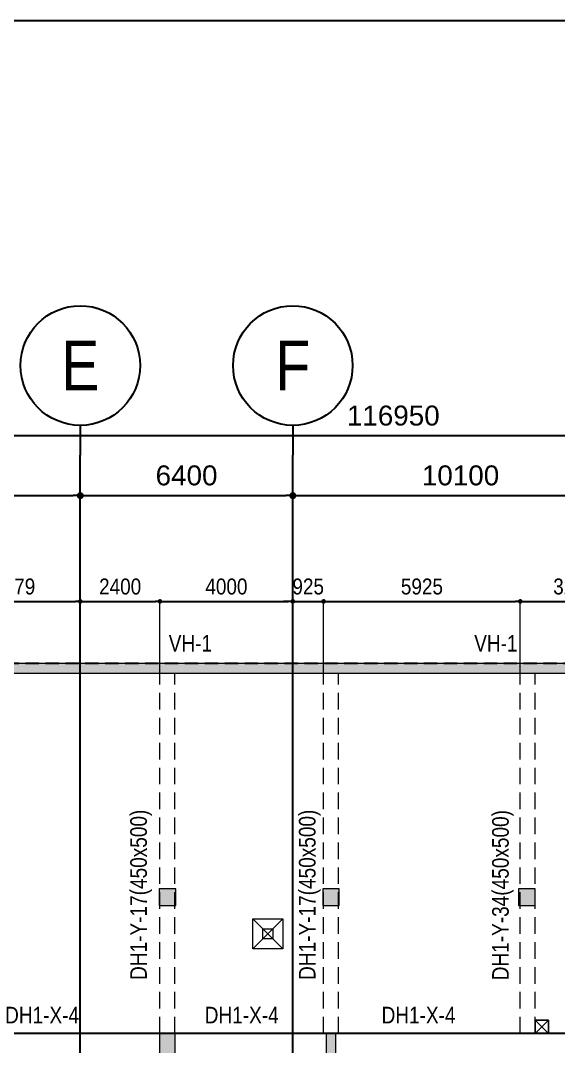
# Model space of a CAD drawing. Header units: millimetres. Extents: x 3718783 to 4027851, y 882487 to 1100782.
# Drawn here: x 3830529 to 3846729, y 1069906 to 1100782 of the extents above; entities that cross this region are included whole.
import ezdxf
from ezdxf.enums import TextEntityAlignment as Align

# ---------------------------------------------------------------- set-up
doc = ezdxf.new("R2010")
doc.units = ezdxf.units.MM
doc.header["$LTSCALE"] = 200
doc.header["$MEASUREMENT"] = 0
for name, pattern in [('CHG_XX_Cot_Ham 1$0$MB_Luoi truc$0$HTT Hidden 21', [3, 2, -1]), ('CHG_XX_Damsan_Ham 1$0$HIDDEN', [0.375, 0.25, -0.125]), ('CHG_XX_Luoi truc$0$MB_Luoi truc$0$Center101', [13, 10, -1, 1, -1]), ('HIDDEN', [0.375, 0.25, -0.125])]:
    doc.linetypes.add(name, pattern=pattern)
doc.layers.get('Defpoints').update_dxf_attribs({"color": 14, "lineweight": 0})
for name, color, linetype, lineweight in [('CHG_XX_Cot_Ham 1$0$Ap0302_PC', 150, 'Continuous', 9), ('CHG_XX_Cot_Ham 1$0$Ap0302_PC @ 1', 150, 'Continuous', 9), ('CHG_XX_Cot_Ham 1$0$Ap0302_PC @ 150', 150, 'Continuous', 9), ('CHG_XX_Cot_Ham 1$0$Ap0311_H', 8, 'Continuous', 15), ('CHG_XX_Cot_Ham 1$0$MB_Luoi truc$0$Dim 300', 1, 'Continuous', 5), ('CHG_XX_Cot_Ham 1$0$S_Concrete_Cont_2 Normal', 2, 'Continuous', 13), ('CHG_XX_Damsan_Ham 1$0$CHUTO', 51, 'Continuous', 15), ('CHG_XX_Damsan_Ham 1$0$DBAO', 3, 'Continuous', 13), ('CHG_XX_Damsan_Ham 1$0$DGIONG', 4, 'Continuous', 13), ('CHG_XX_Damsan_Ham 1$0$DMo', 254, 'CHG_XX_Damsan_Ham 1$0$HIDDEN', 9), ('CHG_XX_Damsan_Ham 1$0$Star Lo Mo', 5, 'Continuous', 13), ('CHG_XX_Damsan_Ham 1$0$tam cap ram', 8, 'Continuous', 5), ('DMo', 254, 'HIDDEN', 9), ('MB_Luoi truc$0$Dim 300', 1, 'Continuous', 5), ('TEXT P Y', 2, 'Continuous', 15)]:
    doc.layers.add(name, color=color, linetype=linetype, lineweight=lineweight)
for name, color, linetype in [('CHG_XX_Cot_Ham 1$0$MB_Cot ham$0$Concrete Line', 6, 'Continuous'), ('CHG_XX_Cot_Ham 1$0$mb_cot tang 1-3$0$Concrete Line', 6, 'Continuous'), ('CHG_XX_Luoi truc$0$Grid', 34, 'Continuous'), ('CHG_XX_Luoi truc$0$Grid Line', 251, 'CHG_XX_Luoi truc$0$MB_Luoi truc$0$Center101'), ('mb_cot tang 1-3$0$Concrete Line', 6, 'Continuous'), ('TEXT P X', 1, 'Continuous')]:
    doc.layers.add(name, color=color, linetype=linetype)
doc.styles.add('CHG_XX_Cot_Ham 1$0$MB_Luoi truc$0$Arial_C', font='arial.ttf')
doc.styles.add('CHG_XX_Damsan_Ham 1$0$MB Ham 1$0$VNI-HelveC', font='VHELVCN_0.TTF')
doc.styles.add('CHG_XX_Luoi truc$0$MB_Luoi truc$0$Grid A-F$0$VNI-HelveCB', font='VHELVCB_0.TTF')
doc.styles.add('MB_Luoi truc$0$Arial_C', font='arial.ttf', dxfattribs={"width": 0.85})
doc.styles.add('TTP-HelCon', font='VHELVCN_0.TTF')
doc.dimstyles.new('200', dxfattribs={"dimscale": 200, "dimtxt": 2.4, "dimasz": 0.7, "dimexe": 0.0003, "dimexo": 0, "dimgap": 1, "dimtad": 1, "dimdec": 0, "dimzin": 12, "dimdsep": 46, "dimtxsty": 'MB_Luoi truc$0$Arial_C', "dimblk": 'MB_Luoi truc$0$_Dot', "dimcen": 0.5, "dimclrd": 256, "dimclre": 8, "dimclrt": 1, "dimadec": 0, "dimazin": 0, "dimtfac": 1, "dimtdec": 0, "dimtix": 1, "dimtmove": 2, "dimatfit": 3, "dimldrblk": 'MB_Luoi truc$0$HTT Arrow 30', "dimfxl": 1, "dimtolj": 1, "dimtzin": 0, "dimlwe": -1, "dimarcsym": 0})
doc.dimstyles.new('CHG_XX_Cot_Ham 1$0$MB_Luoi truc$0$Dim 300 (A1-A2)', dxfattribs={"dimscale": 300, "dimtxt": 2, "dimasz": 0.7, "dimexe": 0, "dimexo": 1, "dimgap": 1, "dimtad": 1, "dimdec": 0, "dimzin": 12, "dimdsep": 46, "dimtxsty": 'CHG_XX_Cot_Ham 1$0$MB_Luoi truc$0$Arial_C', "dimblk": 'CHG_XX_Cot_Ham 1$0$MB_Luoi truc$0$_Dot', "dimcen": 1, "dimclrd": 256, "dimclre": 256, "dimclrt": 3, "dimadec": 0, "dimazin": 0, "dimtfac": 1, "dimtdec": 0, "dimtix": 1, "dimtmove": 2, "dimatfit": 3, "dimldrblk": 'CHG_XX_Cot_Ham 1$0$MB_Luoi truc$0$HTT Arrow 30', "dimfxl": 1, "dimtolj": 1, "dimtzin": 0, "dimarcsym": 0})

# ---------------------------------------------------------------- blocks, each defined once
blk = doc.blocks.new('*U401')
at = {"layer": 'CHG_XX_Luoi truc$0$Grid', "lineweight": -2}
blk.add_line((0, 611), (0, 608), dxfattribs=at)
blk.add_circle((0, 617), 6, dxfattribs=at)
at = {"layer": 'CHG_XX_Luoi truc$0$Grid Line'}
blk.add_line((0, 0), (0, 608), dxfattribs=at)
at = {"layer": 'CHG_XX_Luoi truc$0$Grid', "lineweight": -2, "style": 'CHG_XX_Luoi truc$0$MB_Luoi truc$0$Grid A-F$0$VNI-HelveCB'}
for tag, p in [('GRIDSUB', (0, 617)), ('GRID', (0, -9))]:
    blk.add_attdef(tag, text='', height=5, dxfattribs=at).set_placement(p, align=Align.MIDDLE)
blk = doc.blocks.new('*U403')
at = {"layer": 'CHG_XX_Luoi truc$0$Grid Line'}
blk.add_line((0, 0), (0, 438), dxfattribs=at)
at = {"layer": 'CHG_XX_Luoi truc$0$Grid', "lineweight": -2, "style": 'CHG_XX_Luoi truc$0$MB_Luoi truc$0$Grid A-F$0$VNI-HelveCB'}
for tag, p in [('GRIDSUB', (0, 447)), ('GRID', (0, -9))]:
    blk.add_attdef(tag, text='', height=5, dxfattribs=at).set_placement(p, align=Align.MIDDLE)
blk = doc.blocks.new('CHG_XX_Luoi truc')
at = {"layer": 'CHG_XX_Luoi truc$0$Grid'}
ref = blk.add_blockref('*U401', (38150, -12747), dxfattribs=dict(at, xscale=300, yscale=300, zscale=300))
ref.add_attrib('GRIDSUB', 'E', dxfattribs={"lineweight": -2, "height": 1500, "style": 'CHG_XX_Luoi truc$0$MB_Luoi truc$0$Grid A-F$0$VNI-HelveCB'}).set_placement((38150, 172353), align=Align.MIDDLE)
ref = blk.add_blockref('*U401', (44550, -12747), dxfattribs=dict(at, xscale=300, yscale=300, zscale=300))
ref.add_attrib('GRIDSUB', 'F', dxfattribs={"lineweight": -2, "height": 1500, "style": 'CHG_XX_Luoi truc$0$MB_Luoi truc$0$Grid A-F$0$VNI-HelveCB'}).set_placement((44550, 172353), align=Align.MIDDLE)
at = {"layer": 'CHG_XX_Luoi truc$0$Grid', "xscale": 300.0000000000013, "yscale": 300.0000000000013, "zscale": 300.0000000000013, "rotation": 90}
blk.add_blockref('*U403', (110703, 152250), dxfattribs=at)
blk = doc.blocks.new('CHG_XX_Cot_Ham 1$0$MB_Luoi truc$0$_Dot')
at = {"color": 0, "linetype": 'ByBlock', "lineweight": -2}
blk.add_line((-0.5, 0), (-1, 0), dxfattribs=at)
at = {"color": 0, "linetype": 'ByBlock', "const_width": 0.5}
blk.add_lwpolyline([(-0.25, 0, 1), (0.25, 0, 1)], format="xyb", close=True, dxfattribs=at)
blk = doc.blocks.new('*D361')
at = {"layer": 'CHG_XX_Cot_Ham 1$0$MB_Luoi truc$0$Dim 300', "lineweight": -2, "transparency": 16777216}
for p, q in [((28650, 166908), (28650, 168437)), ((28860, 168437), (37940, 168437)), ((38150, 166908), (38150, 168437))]:
    blk.add_line(p, q, dxfattribs=at)
at = {"layer": 'Defpoints', "color": 0, "transparency": 16777216}
for p in [(38150, 168437), (28650, 166608), (38150, 166608)]:
    blk.add_point(p, dxfattribs=at)
at = {"layer": 'CHG_XX_Cot_Ham 1$0$MB_Luoi truc$0$Dim 300', "lineweight": -2, "transparency": 16777216, "xscale": 210, "yscale": 210, "zscale": 210, "rotation": 180}
blk.add_blockref('CHG_XX_Cot_Ham 1$0$MB_Luoi truc$0$_Dot', (28650, 168437), dxfattribs=at)
at = {"layer": 'CHG_XX_Cot_Ham 1$0$MB_Luoi truc$0$Dim 300', "lineweight": -2, "transparency": 16777216, "xscale": 210, "yscale": 210, "zscale": 210}
blk.add_blockref('CHG_XX_Cot_Ham 1$0$MB_Luoi truc$0$_Dot', (38150, 168437), dxfattribs=at)
at = {"layer": 'CHG_XX_Cot_Ham 1$0$MB_Luoi truc$0$Dim 300', "color": 3, "transparency": 16777216, "insert": (33400, 169043), "char_height": 600, "attachment_point": 5, "style": 'CHG_XX_Cot_Ham 1$0$MB_Luoi truc$0$Arial_C'}
blk.add_mtext('\\A1;9500', dxfattribs=at)
blk = doc.blocks.new('CHG_XX_Cot_Ham 1$0$MB_Luoi truc$0$HTT Arrow 30')
blk.add_hatch(color=256).paths.add_polyline_path([(-2.5, 0.375), (-2.5, -0.375), (0, 0)])
at = {"color": 0, "linetype": 'ByBlock', "lineweight": -2}
for p, q in [((0, 0), (-2.5, 0.375)), ((-2.5, -0.375), (-2.5, 0.375)), ((0, 0), (-2.5, -0.375))]:
    blk.add_line(p, q, dxfattribs=at)
blk = doc.blocks.new('*D362')
at = {"layer": 'CHG_XX_Cot_Ham 1$0$MB_Luoi truc$0$Dim 300', "lineweight": -2, "transparency": 16777216}
for p, q in [((38150, 166908), (38150, 168437)), ((38360, 168437), (44340, 168437)), ((44550, 166908), (44550, 168437))]:
    blk.add_line(p, q, dxfattribs=at)
at = {"layer": 'Defpoints', "color": 0, "transparency": 16777216}
for p in [(44550, 168437), (38150, 166608), (44550, 166608)]:
    blk.add_point(p, dxfattribs=at)
at = {"layer": 'CHG_XX_Cot_Ham 1$0$MB_Luoi truc$0$Dim 300', "lineweight": -2, "transparency": 16777216, "xscale": 210, "yscale": 210, "zscale": 210, "rotation": 180}
blk.add_blockref('CHG_XX_Cot_Ham 1$0$MB_Luoi truc$0$_Dot', (38150, 168437), dxfattribs=at)
at = {"layer": 'CHG_XX_Cot_Ham 1$0$MB_Luoi truc$0$Dim 300', "lineweight": -2, "transparency": 16777216, "xscale": 210, "yscale": 210, "zscale": 210}
blk.add_blockref('CHG_XX_Cot_Ham 1$0$MB_Luoi truc$0$_Dot', (44550, 168437), dxfattribs=at)
at = {"layer": 'CHG_XX_Cot_Ham 1$0$MB_Luoi truc$0$Dim 300', "color": 3, "transparency": 16777216, "insert": (41350, 169043), "char_height": 600, "attachment_point": 5, "style": 'CHG_XX_Cot_Ham 1$0$MB_Luoi truc$0$Arial_C'}
blk.add_mtext('\\A1;6400', dxfattribs=at)
blk = doc.blocks.new('*D363')
at = {"layer": 'CHG_XX_Cot_Ham 1$0$MB_Luoi truc$0$Dim 300', "lineweight": -2, "transparency": 16777216}
for p, q in [((44550, 166908), (44550, 168437)), ((44760, 168437), (54440, 168437)), ((54650, 166908), (54650, 168437))]:
    blk.add_line(p, q, dxfattribs=at)
at = {"layer": 'Defpoints', "color": 0, "transparency": 16777216}
for p in [(54650, 168437), (44550, 166608), (54650, 166608)]:
    blk.add_point(p, dxfattribs=at)
at = {"layer": 'CHG_XX_Cot_Ham 1$0$MB_Luoi truc$0$Dim 300', "lineweight": -2, "transparency": 16777216, "xscale": 210, "yscale": 210, "zscale": 210, "rotation": 180}
blk.add_blockref('CHG_XX_Cot_Ham 1$0$MB_Luoi truc$0$_Dot', (44550, 168437), dxfattribs=at)
at = {"layer": 'CHG_XX_Cot_Ham 1$0$MB_Luoi truc$0$Dim 300', "lineweight": -2, "transparency": 16777216, "xscale": 210, "yscale": 210, "zscale": 210}
blk.add_blockref('CHG_XX_Cot_Ham 1$0$MB_Luoi truc$0$_Dot', (54650, 168437), dxfattribs=at)
at = {"layer": 'CHG_XX_Cot_Ham 1$0$MB_Luoi truc$0$Dim 300', "color": 3, "transparency": 16777216, "insert": (49600, 169043), "char_height": 600, "attachment_point": 5, "style": 'CHG_XX_Cot_Ham 1$0$MB_Luoi truc$0$Arial_C'}
blk.add_mtext('\\A1;10100', dxfattribs=at)
blk = doc.blocks.new('*D370')
at = {"layer": 'CHG_XX_Cot_Ham 1$0$MB_Luoi truc$0$Dim 300', "lineweight": -2, "transparency": 16777216}
for p, q in [((-10900, 166908), (-10900, 170237)), ((105840, 170237), (-10690, 170237)), ((106050, 166908), (106050, 170237))]:
    blk.add_line(p, q, dxfattribs=at)
at = {"layer": 'Defpoints', "color": 0, "transparency": 16777216}
for p in [(-10900, 170237), (-10900, 166608), (106050, 166608)]:
    blk.add_point(p, dxfattribs=at)
at = {"layer": 'CHG_XX_Cot_Ham 1$0$MB_Luoi truc$0$Dim 300', "lineweight": -2, "transparency": 16777216, "xscale": 210, "yscale": 210, "zscale": 210, "rotation": 180}
blk.add_blockref('CHG_XX_Cot_Ham 1$0$MB_Luoi truc$0$_Dot', (-10900, 170237), dxfattribs=at)
at = {"layer": 'CHG_XX_Cot_Ham 1$0$MB_Luoi truc$0$Dim 300', "lineweight": -2, "transparency": 16777216, "xscale": 210, "yscale": 210, "zscale": 210}
blk.add_blockref('CHG_XX_Cot_Ham 1$0$MB_Luoi truc$0$_Dot', (106050, 170237), dxfattribs=at)
at = {"layer": 'CHG_XX_Cot_Ham 1$0$MB_Luoi truc$0$Dim 300', "color": 3, "transparency": 16777216, "insert": (47575, 170843), "char_height": 600, "attachment_point": 5, "style": 'CHG_XX_Cot_Ham 1$0$MB_Luoi truc$0$Arial_C'}
blk.add_mtext('\\A1;116950', dxfattribs=at)
blk = doc.blocks.new('*U548')
at = {"layer": 'CHG_XX_Cot_Ham 1$0$Ap0302_PC @ 1'}
h = blk.add_hatch(color=256, dxfattribs=at)
h.dxf.hatch_style = 1
h.paths.add_polyline_path([(450, 0), (0, 0), (0, -2550), (450, -2550)])
at = {"layer": 'CHG_XX_Cot_Ham 1$0$Ap0302_PC @ 150'}
h = blk.add_hatch(color=256, dxfattribs=at)
h.dxf.hatch_style = 1
h.paths.add_polyline_path([(450, 0), (0, 0), (0, -2550), (450, -2550)])
blk = doc.blocks.new('CHG_XX_Cot_Ham 1$0$Block A_C450x2250')
at = {"layer": 'CHG_XX_Cot_Ham 1$0$Ap0302_PC'}
blk.add_lwpolyline([(450, -2550), (0, -2550), (0, 0), (450, 0)], close=True, dxfattribs=at)
blk.add_blockref('*U548', (0, 0), dxfattribs=at)
blk = doc.blocks.new('CHG_XX_Cot_Ham 1$0$Block A_C5200x300')
at = {"layer": 'CHG_XX_Cot_Ham 1$0$Ap0302_PC'}
h = blk.add_hatch(color=13, dxfattribs=at)
h.dxf.hatch_style = 1
h.paths.add_polyline_path([(300, 0), (0, 0), (0, -5200), (300, -5200)])
blk.add_lwpolyline([(300, 0), (0, 0), (0, -5200), (300, -5200)], close=True, dxfattribs=at)
blk = doc.blocks.new('*U550')
at = {"layer": 'CHG_XX_Cot_Ham 1$0$Ap0302_PC @ 1'}
h = blk.add_hatch(color=3, dxfattribs=at)
h.dxf.hatch_style = 1
h.paths.add_polyline_path([(-250, -250), (-250, 250), (250, 250), (250, -250)])
at = {"layer": 'CHG_XX_Cot_Ham 1$0$Ap0302_PC @ 150'}
h = blk.add_hatch(color=3, dxfattribs=at)
h.dxf.hatch_style = 1
h.paths.add_polyline_path([(-250, -250), (-250, 250), (250, 250), (250, -250)])
blk = doc.blocks.new('CHG_XX_Cot_Ham 1$0$500x500')
at = {"layer": 'CHG_XX_Cot_Ham 1$0$Ap0302_PC'}
blk.add_lwpolyline([(250, -250), (250, 250), (-250, 250), (-250, -250)], close=True, dxfattribs=at)
blk.add_blockref('*U550', (0, 0), dxfattribs=at)
blk = doc.blocks.new('CHG_XX_Damsan_Ham 1$0$ArchStaire')
at = {"layer": 'CHG_XX_Damsan_Ham 1$0$tam cap ram'}
for p, q in [((39600, 11200), (40000, 11600)), ((40000, 11200), (39600, 11600))]:
    blk.add_line(p, q, dxfattribs=at)
blk.add_lwpolyline([(39600, 11200), (40000, 11200), (40000, 11600), (39600, 11600)], close=True, dxfattribs=at)
at = {"layer": 'CHG_XX_Damsan_Ham 1$0$tam cap ram', "style": 'CHG_XX_Damsan_Ham 1$0$MB Ham 1$0$VNI-HelveC'}
blk.add_attdef('OPENING', text='', height=100, dxfattribs=at).set_placement((65550, -45777), align=Align.MIDDLE_CENTER)
blk = doc.blocks.new('MB_Luoi truc$0$_Dot')
at = {"color": 0, "linetype": 'ByBlock', "lineweight": -2}
blk.add_line((-0.5, 0), (-1, 0), dxfattribs=at)
at = {"color": 0, "linetype": 'ByBlock', "const_width": 0.5}
blk.add_lwpolyline([(-0.25, 0, 1), (0.25, 0, 1)], format="xyb", close=True, dxfattribs=at)
blk = doc.blocks.new('*D55')
at = {"layer": 'Defpoints', "color": 0, "transparency": 16777216}
for p in [(3832329, 1083301), (3828350, 1081146), (3832329, 1081146)]:
    blk.add_point(p, dxfattribs=at)
at = {"layer": 'MB_Luoi truc$0$Dim 300', "color": 8, "transparency": 16777216}
for p, q in [((3828350, 1081146), (3828350, 1083301)), ((3832329, 1081146), (3832329, 1083301))]:
    blk.add_line(p, q, dxfattribs=at)
at = {"layer": 'MB_Luoi truc$0$Dim 300', "lineweight": -2, "transparency": 16777216}
blk.add_line((3828490, 1083301), (3832189, 1083301), dxfattribs=at)
at = {"layer": 'MB_Luoi truc$0$Dim 300', "lineweight": -2, "transparency": 16777216, "xscale": 140, "yscale": 140, "zscale": 140, "rotation": 180}
blk.add_blockref('MB_Luoi truc$0$_Dot', (3828350, 1083301), dxfattribs=at)
at = {"layer": 'MB_Luoi truc$0$Dim 300', "lineweight": -2, "transparency": 16777216, "xscale": 140, "yscale": 140, "zscale": 140}
blk.add_blockref('MB_Luoi truc$0$_Dot', (3832329, 1083301), dxfattribs=at)
at = {"layer": 'MB_Luoi truc$0$Dim 300', "color": 1, "transparency": 16777216, "insert": (3830339, 1083746), "char_height": 480, "attachment_point": 5, "style": 'MB_Luoi truc$0$Arial_C'}
blk.add_mtext('\\A1;3979', dxfattribs=at)
blk = doc.blocks.new('MB_Luoi truc$0$HTT Arrow 30')
blk.add_hatch(color=256).paths.add_polyline_path([(-2.5, 0.375), (-2.5, -0.375), (0, 0)])
at = {"color": 0, "linetype": 'ByBlock', "lineweight": -2}
for p, q in [((0, 0), (-2.5, 0.375)), ((-2.5, -0.375), (-2.5, 0.375)), ((0, 0), (-2.5, -0.375))]:
    blk.add_line(p, q, dxfattribs=at)
blk = doc.blocks.new('*D56')
at = {"layer": 'Defpoints', "color": 0, "transparency": 16777216}
for p in [(3834729, 1083301), (3832329, 1081146), (3834729, 1081146)]:
    blk.add_point(p, dxfattribs=at)
at = {"layer": 'MB_Luoi truc$0$Dim 300', "color": 8, "transparency": 16777216}
for p, q in [((3832329, 1081146), (3832329, 1083301)), ((3834729, 1081146), (3834729, 1083301))]:
    blk.add_line(p, q, dxfattribs=at)
at = {"layer": 'MB_Luoi truc$0$Dim 300', "lineweight": -2, "transparency": 16777216}
blk.add_line((3832469, 1083301), (3834589, 1083301), dxfattribs=at)
at = {"layer": 'MB_Luoi truc$0$Dim 300', "lineweight": -2, "transparency": 16777216, "xscale": 140, "yscale": 140, "zscale": 140, "rotation": 180}
blk.add_blockref('MB_Luoi truc$0$_Dot', (3832329, 1083301), dxfattribs=at)
at = {"layer": 'MB_Luoi truc$0$Dim 300', "lineweight": -2, "transparency": 16777216, "xscale": 140, "yscale": 140, "zscale": 140}
blk.add_blockref('MB_Luoi truc$0$_Dot', (3834729, 1083301), dxfattribs=at)
at = {"layer": 'MB_Luoi truc$0$Dim 300', "color": 1, "transparency": 16777216, "insert": (3833529, 1083746), "char_height": 480, "attachment_point": 5, "style": 'MB_Luoi truc$0$Arial_C'}
blk.add_mtext('\\A1;2400', dxfattribs=at)
blk = doc.blocks.new('*D57')
at = {"layer": 'Defpoints', "color": 0, "transparency": 16777216}
for p in [(3838729, 1083301), (3838729, 1081446), (3834729, 1081146)]:
    blk.add_point(p, dxfattribs=at)
at = {"layer": 'MB_Luoi truc$0$Dim 300', "color": 8, "transparency": 16777216}
for p, q in [((3834729, 1081146), (3834729, 1083301)), ((3838729, 1081446), (3838729, 1083301))]:
    blk.add_line(p, q, dxfattribs=at)
at = {"layer": 'MB_Luoi truc$0$Dim 300', "lineweight": -2, "transparency": 16777216}
blk.add_line((3834869, 1083301), (3838589, 1083301), dxfattribs=at)
at = {"layer": 'MB_Luoi truc$0$Dim 300', "lineweight": -2, "transparency": 16777216, "xscale": 140, "yscale": 140, "zscale": 140, "rotation": 180}
blk.add_blockref('MB_Luoi truc$0$_Dot', (3834729, 1083301), dxfattribs=at)
at = {"layer": 'MB_Luoi truc$0$Dim 300', "lineweight": -2, "transparency": 16777216, "xscale": 140, "yscale": 140, "zscale": 140}
blk.add_blockref('MB_Luoi truc$0$_Dot', (3838729, 1083301), dxfattribs=at)
at = {"layer": 'MB_Luoi truc$0$Dim 300', "color": 1, "transparency": 16777216, "insert": (3836729, 1083746), "char_height": 480, "attachment_point": 5, "style": 'MB_Luoi truc$0$Arial_C'}
blk.add_mtext('\\A1;4000', dxfattribs=at)
blk = doc.blocks.new('*D58')
at = {"layer": 'Defpoints', "color": 0, "transparency": 16777216}
for p in [(3839654, 1083301), (3838729, 1081446), (3839654, 1081146)]:
    blk.add_point(p, dxfattribs=at)
at = {"layer": 'MB_Luoi truc$0$Dim 300', "lineweight": -2, "transparency": 16777216}
for p, q in [((3838589, 1083301), (3838449, 1083301)), ((3838729, 1083301), (3839654, 1083301)), ((3839794, 1083301), (3839934, 1083301))]:
    blk.add_line(p, q, dxfattribs=at)
at = {"layer": 'MB_Luoi truc$0$Dim 300', "color": 8, "transparency": 16777216}
for p, q in [((3838729, 1081446), (3838729, 1083301)), ((3839654, 1081146), (3839654, 1083301))]:
    blk.add_line(p, q, dxfattribs=at)
at = {"layer": 'MB_Luoi truc$0$Dim 300', "lineweight": -2, "transparency": 16777216, "xscale": 140, "yscale": 140, "zscale": 140}
blk.add_blockref('MB_Luoi truc$0$_Dot', (3838729, 1083301), dxfattribs=at)
at = {"layer": 'MB_Luoi truc$0$Dim 300', "lineweight": -2, "transparency": 16777216, "xscale": 140, "yscale": 140, "zscale": 140, "rotation": 180}
blk.add_blockref('MB_Luoi truc$0$_Dot', (3839654, 1083301), dxfattribs=at)
at = {"layer": 'MB_Luoi truc$0$Dim 300', "color": 1, "transparency": 16777216, "insert": (3839191, 1083746), "char_height": 480, "attachment_point": 5, "style": 'MB_Luoi truc$0$Arial_C'}
blk.add_mtext('\\A1;925', dxfattribs=at)
blk = doc.blocks.new('*D59')
at = {"layer": 'Defpoints', "color": 0, "transparency": 16777216}
for p in [(3845579, 1083301), (3839654, 1081146), (3845579, 1081146)]:
    blk.add_point(p, dxfattribs=at)
at = {"layer": 'MB_Luoi truc$0$Dim 300', "color": 8, "transparency": 16777216}
for p, q in [((3839654, 1081146), (3839654, 1083301)), ((3845579, 1081146), (3845579, 1083301))]:
    blk.add_line(p, q, dxfattribs=at)
at = {"layer": 'MB_Luoi truc$0$Dim 300', "lineweight": -2, "transparency": 16777216}
blk.add_line((3839794, 1083301), (3845439, 1083301), dxfattribs=at)
at = {"layer": 'MB_Luoi truc$0$Dim 300', "lineweight": -2, "transparency": 16777216, "xscale": 140, "yscale": 140, "zscale": 140, "rotation": 180}
blk.add_blockref('MB_Luoi truc$0$_Dot', (3839654, 1083301), dxfattribs=at)
at = {"layer": 'MB_Luoi truc$0$Dim 300', "lineweight": -2, "transparency": 16777216, "xscale": 140, "yscale": 140, "zscale": 140}
blk.add_blockref('MB_Luoi truc$0$_Dot', (3845579, 1083301), dxfattribs=at)
at = {"layer": 'MB_Luoi truc$0$Dim 300', "color": 1, "transparency": 16777216, "insert": (3842616, 1083746), "char_height": 480, "attachment_point": 5, "style": 'MB_Luoi truc$0$Arial_C'}
blk.add_mtext('\\A1;5925', dxfattribs=at)
blk = doc.blocks.new('*D60')
at = {"layer": 'Defpoints', "color": 0, "transparency": 16777216}
for p in [(3848829, 1083301), (3845579, 1081146), (3848829, 1081146)]:
    blk.add_point(p, dxfattribs=at)
at = {"layer": 'MB_Luoi truc$0$Dim 300', "color": 8, "transparency": 16777216}
for p, q in [((3845579, 1081146), (3845579, 1083301)), ((3848829, 1081146), (3848829, 1083301))]:
    blk.add_line(p, q, dxfattribs=at)
at = {"layer": 'MB_Luoi truc$0$Dim 300', "lineweight": -2, "transparency": 16777216}
blk.add_line((3845719, 1083301), (3848689, 1083301), dxfattribs=at)
at = {"layer": 'MB_Luoi truc$0$Dim 300', "lineweight": -2, "transparency": 16777216, "xscale": 140, "yscale": 140, "zscale": 140, "rotation": 180}
blk.add_blockref('MB_Luoi truc$0$_Dot', (3845579, 1083301), dxfattribs=at)
at = {"layer": 'MB_Luoi truc$0$Dim 300', "lineweight": -2, "transparency": 16777216, "xscale": 140, "yscale": 140, "zscale": 140}
blk.add_blockref('MB_Luoi truc$0$_Dot', (3848829, 1083301), dxfattribs=at)
at = {"layer": 'MB_Luoi truc$0$Dim 300', "color": 1, "transparency": 16777216, "insert": (3847204, 1083746), "char_height": 480, "attachment_point": 5, "style": 'MB_Luoi truc$0$Arial_C'}
blk.add_mtext('\\A1;3250', dxfattribs=at)
blk = doc.blocks.new('CHG_XX_Cot_Ham 1')
at = {"layer": 'CHG_XX_Cot_Ham 1$0$Ap0311_H'}
h = blk.add_hatch(color=256, dxfattribs=at)
h.dxf.hatch_style = 1
h.paths.add_polyline_path([(99639.2, 163400), (-10900, 163400), (-10900, 85450), (-300, 85450), (-300, 84050), (32350, 84050), (32350, -9000), (103575.5, -9000), (106050, -6022), (106050, 158254.3)])
h.paths.add_polyline_path([(99533.7, 163100), (105750, 158110.4), (105750, 90450), (105650, 90450), (105650, 90450), (105750, 90450), (105750, 13850), (105750, 13825.9), (105750, -5913.6), (103434.7, -8700), (93600, -8700), (32650, -8700), (32650, 84350), (0, 84350), (0, 85750), (-10600, 85750), (-10600, 163100), (93600, 163100)], flags=16)
at = {"layer": 'CHG_XX_Cot_Ham 1$0$Ap0302_PC'}
blk.add_lwpolyline([(32350, 84050), (-300, 84050), (-300, 85450), (-10900, 85450), (-10900, 163400), (99639.2, 163400), (106050, 158254.3), (106050, -6022), (103575.5, -9000), (32350, -9000)], close=True, dxfattribs=at)
blk.add_lwpolyline([(105750, 90444), (105750, -5913.6), (103434.7, -8700), (32650, -8700), (32650, 84350), (0, 84350), (0, 85750), (-10600, 85750), (-10600, 163100), (99533.7, 163100), (105750, 158110.4), (105750, 127475.9)], dxfattribs=at)
at = {"layer": 'CHG_XX_Cot_Ham 1$0$MB_Cot ham$0$Concrete Line', "linetype": 'CHG_XX_Cot_Ham 1$0$MB_Luoi truc$0$HTT Hidden 21'}
blk.add_lwpolyline([(99639.2, 163400), (106050, 158254.3), (106050, -6022), (103575.5, -9000), (32350, -9000), (32350, 84050), (-300, 84050), (-300, 85450), (-10900, 85450), (-10900, 163400)], close=True, dxfattribs=at)
at = {"layer": 'CHG_XX_Cot_Ham 1$0$Ap0302_PC'}
for name, p in [('CHG_XX_Cot_Ham 1$0$Block A_C450x2250', (40550, 152250)), ('CHG_XX_Cot_Ham 1$0$Block A_C5200x300', (45550, 152250))]:
    blk.add_blockref(name, p, dxfattribs=at)
at = {"layer": 'CHG_XX_Cot_Ham 1$0$mb_cot tang 1-3$0$Concrete Line'}
blk.add_blockref('CHG_XX_Luoi truc', (0, 0), dxfattribs=at)
at = {"layer": 'CHG_XX_Cot_Ham 1$0$S_Concrete_Cont_2 Normal'}
for p in [(40775, 156350), (45700, 156350), (51600, 156350)]:
    blk.add_blockref('CHG_XX_Cot_Ham 1$0$500x500', p, dxfattribs=at)
at = {"layer": 'CHG_XX_Cot_Ham 1$0$MB_Luoi truc$0$Dim 300'}
for base, p1, p2, picture, middle in [((-10900, 170237), (106050, 166608.3), (-10900, 166608.3), '*D370', (47575, 170843.4)), ((38150, 168437), (28650, 166608.3), (38150, 166608.3), '*D361', (33400, 169043.4)), ((44550, 168437), (38150, 166608.3), (44550, 166608.3), '*D362', (41350, 169043.4)), ((54650, 168437), (44550, 166608.3), (54650, 166608.3), '*D363', (49600, 169043.4))]:
    dim = blk.add_linear_dim(base=base, p1=p1, p2=p2, dimstyle='CHG_XX_Cot_Ham 1$0$MB_Luoi truc$0$Dim 300 (A1-A2)', dxfattribs=at)
    dim.commit()
    dim.dimension.update_dxf_attribs({"geometry": picture, "text_midpoint": middle})
blk = doc.blocks.new('CHG_XX_Damsan_Ham 1', base_point=(3089256, -609981))
at = {"layer": 'CHG_XX_Damsan_Ham 1$0$DBAO'}
blk.add_lwpolyline([(-10900, 85450), (-10900, 163400), (99639, 163400), (106050, 158250), (106050, -6022), (103576, -9000), (32350, -9000), (32350, 84050), (-300, 84050), (-300, 85450), (-10900, 85450)], dxfattribs=at)
at = {"layer": 'CHG_XX_Damsan_Ham 1$0$DMo', "ltscale": 10}
for p, q in [((40550, 152250), (40550, 163100)), ((41000, 152250), (41000, 163100)), ((45475, 152250), (45475, 163100)), ((45925, 152250), (45925, 163100)), ((51400, 152250), (51400, 163100)), ((51850, 152250), (51850, 163100)), ((40550, 152250), (34621, 152250)), ((44919, 152250), (41000, 152250)), ((45475, 152250), (45269, 152250)), ((51400, 152250), (45925, 152250)), ((60900, 152250), (51850, 152250))]:
    blk.add_line(p, q, dxfattribs=at)
at = {"layer": 'CHG_XX_Damsan_Ham 1$0$Star Lo Mo'}
for p, q in [((43348, 154800), (44248, 155700)), ((43348, 155700), (44248, 154800)), ((51852, 152650), (52250, 152250)), ((51852, 152250), (52250, 152650))]:
    blk.add_line(p, q, dxfattribs=at)
for points in [[(43348, 155700), (44248, 155700), (44248, 154800), (43348, 154800)], [(43648, 155400), (43949, 155400), (43949, 155099), (43648, 155099)], [(51852, 152650), (52250, 152650), (52250, 152250), (51852, 152250)]]:
    blk.add_lwpolyline(points, close=True, dxfattribs=at)
for points in [[(43648, 155099), (43948, 155400)], [(43648, 155400), (43949, 155099)]]:
    blk.add_lwpolyline(points, dxfattribs=at)
at = {"layer": 'CHG_XX_Damsan_Ham 1$0$CHUTO'}
blk.add_blockref('CHG_XX_Damsan_Ham 1$0$ArchStaire', (12250, 141050), dxfattribs=at)
at = {"layer": 'CHG_XX_Damsan_Ham 1$0$DGIONG'}
blk.add_blockref('CHG_XX_Cot_Ham 1', (0, 0), dxfattribs=at)

msp = doc.modelspace()

# ---------------------------------------------------------------- linework, layer by layer
at = {"layer": 'TEXT P X'}
msp.add_lwpolyline([(3718783.10303, 1100782.32974), (4027850.60312, 1100782.32974), (4027850.60312, 882487.32968), (3718783.10303, 882487.32968)], close=True, dxfattribs=at)

# ---------------------------------------------------------------- block references
at = {"layer": 'DMo'}
msp.add_blockref('CHG_XX_Damsan_Ham 1', (6883434.59583, 308064.69934), dxfattribs=at)
at = {"layer": 'mb_cot tang 1-3$0$Concrete Line'}
msp.add_blockref('CHG_XX_Cot_Ham 1', (3794178.65102, 918045.71079), dxfattribs=at)
msp.add_blockref('CHG_XX_Cot_Ham 1', (3794178.65102, 918045.71079), dxfattribs=at)

# ---------------------------------------------------------------- texts
at = {"layer": 'TEXT P X', "style": 'TTP-HelCon'}
for s, p in [('VH-1', (3834992.44144, 1081789.05358)), ('VH-1', (3844191.64494, 1081789.05358)), ('DH1-X-4', (3830065.27211, 1070600.80679)), ('DH1-X-4', (3836075.79361, 1070600.80679)), ('DH1-X-4', (3841401.69161, 1070600.80679))]:
    msp.add_text(s, height=500, dxfattribs=at).set_placement(p)
at = {"layer": 'TEXT P Y', "style": 'TTP-HelCon'}
for s, p in [('DH1-Y-17(450x500)', (3834333.1505, 1071908.528)), ('DH1-Y-17(450x500)', (3839412.0065, 1071908.528)), ('DH1-Y-34(450x500)', (3845229.99, 1071897.3985))]:
    msp.add_text(s, height=500, rotation=90, dxfattribs=at).set_placement(p)

# ---------------------------------------------------------------- dimensions: what is measured, and where the dimension line sits
at = {"layer": 'MB_Luoi truc$0$Dim 300'}
for base, p1, p2, picture, middle in [((3832328.65102, 1083301.1085), (3828349.65102, 1081145.71079), (3832328.65102, 1081145.71079), '*D55', (3830339.15102, 1083746.34724)), ((3834728.6494, 1083301.1085), (3832328.65102, 1081145.71079), (3834728.6494, 1081145.71079), '*D56', (3833528.65021, 1083746.18353)), ((3838728.65102, 1083301.1085), (3834728.6494, 1081145.71079), (3838728.65102, 1081445.71079), '*D57', (3836728.65021, 1083746.18353)), ((3839653.6494, 1083301.1085), (3838728.65102, 1081445.71079), (3839653.6494, 1081145.71079), '*D58', (3839191.15021, 1083746.18353)), ((3845578.6494, 1083301.1085), (3839653.6494, 1081145.71079), (3845578.6494, 1081145.71079), '*D59', (3842616.1494, 1083746.18353)), ((3848828.65102, 1083301.1085), (3845578.6494, 1081145.71079), (3848828.65102, 1081145.71079), '*D60', (3847203.65021, 1083746.34724))]:
    dim = msp.add_linear_dim(base=base, p1=p1, p2=p2, dimstyle='200', override={"dimarcsym": 1}, dxfattribs=at)
    dim.commit()
    dim.dimension.update_dxf_attribs({"geometry": picture, "text_midpoint": middle})

doc.saveas('drawing.dxf')
